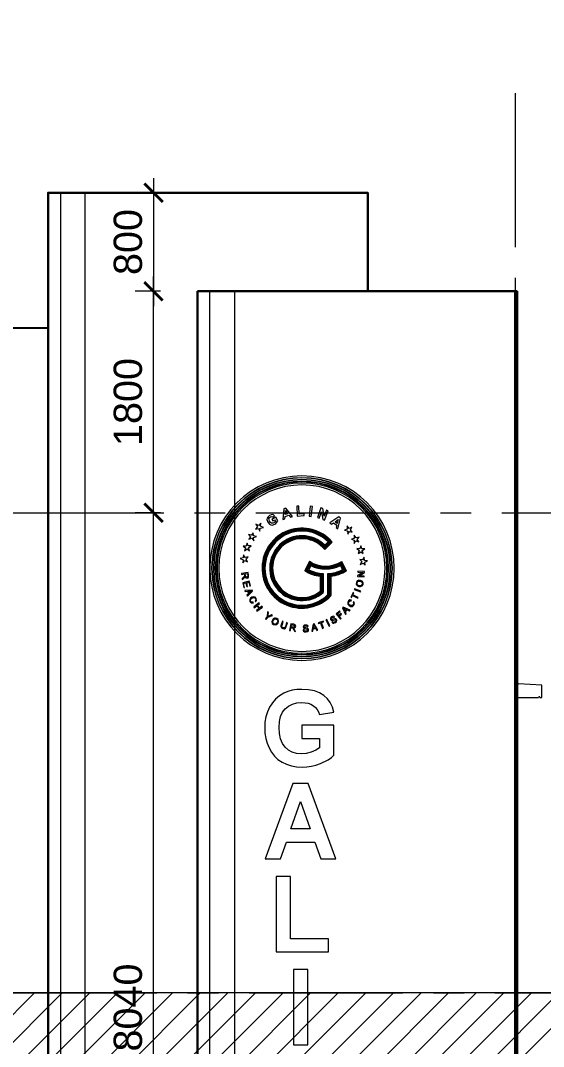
# Model space of a CAD drawing. Header units: millimetres. Extents: x 886808 to 1650903, y -1008069 to 230892.
# Drawn here: x 1048497 to 1052751, y -351847 to -343510 of the extents above; entities that cross this region are included whole.
import ezdxf

# ---------------------------------------------------------------- set-up
doc = ezdxf.new("R2010")
doc.units = ezdxf.units.MM
doc.linetypes.add('CENTER', pattern=[2, 1.25, -0.25, 0.25, -0.25])
doc.layers.get('0').update_dxf_attribs({"lineweight": 0})
for name, color, linetype, lineweight in [('8l NET TO', 8, 'Continuous', 9), ('A-GENM', 13, 'Continuous', 5), ('A-GLAZ', 151, 'Continuous', 5), ('A-Wall', 113, 'Continuous', 30), ('A_Dim', 8, 'Continuous', 5)]:
    doc.layers.add(name, color=color, linetype=linetype, lineweight=lineweight)
doc.styles.add('TIÊU ĐỀ', font='arial.ttf', dxfattribs={"height": 230})
doc.dimstyles.new('1-100', dxfattribs={"dimtxt": 230, "dimasz": 150, "dimexe": 150, "dimexo": 300, "dimgap": 90, "dimtad": 1, "dimdec": 0, "dimrnd": 5, "dimzin": 0, "dimtxsty": 'TIÊU ĐỀ', "dimblk": 'ARCHTICK', "dimcen": 100, "dimdle": 120, "dimclrd": 256, "dimclre": 256, "dimclrt": 2, "dimadec": 0, "dimazin": 0, "dimtfac": 1, "dimtdec": 0, "dimtix": 1, "dimtmove": 1, "dimatfit": 3, "dimldrblk": 'OPEN30', "dimfxl": 900, "dimtolj": 1, "dimtzin": 0, "dimlwd": 13, "dimlwe": 13, "dimarcsym": 1})

# ---------------------------------------------------------------- blocks, each defined once
blk = doc.blocks.new('DAC_AW_Double aluminum sliding window - CỬA SỔ NHÔM KÍNH 2 CÁNH TRƯỢT - _1400X1300_-6485433-MẶT ĐỨNG TRỤC A-H')
at = {"layer": 'A-GLAZ'}
for p, q in [((33215, 6550), (33025, 6560)), ((33215, 6450), (33215, 6550)), ((33015, 6450), (33190, 6450)), ((33200, 6450), (33215, 6450))]:
    blk.add_line(p, q, dxfattribs=at)
for centre, radius, start, end in [((33025, 6570), 10, 180, 270), ((33195, 6450), 5, 0, 180)]:
    blk.add_arc(centre, radius, start, end, dxfattribs=at)
blk = doc.blocks.new('logo GALINA - Type 1-6452561-MẶT ĐỨNG TRỤC A-H')
at = {"layer": 'A-GENM'}
for p, q in [((30252.5, 12783.4), (30245.1, 12695.9)), ((30269, 12788.2), (30252.5, 12783.4)), ((30264.2, 12735.2), (30265.9, 12767.9)), ((30265.9, 12767.9), (30285, 12741.3)), ((30322.9, 12718.5), (30269, 12788.2)), ((30374.1, 12805), (30357.1, 12804)), ((30357.1, 12804), (30361.6, 12723.8)), ((30377.8, 12738.6), (30374.1, 12805)), ((30467.6, 12803.3), (30458.7, 12721.8)), ((30484.5, 12801.5), (30467.6, 12803.3)), ((30475.6, 12720), (30484.5, 12801.5)), ((30554.5, 12789.3), (30524.9, 12712.9)), ((30539.3, 12707.3), (30558.4, 12756.5)), ((30569, 12783.7), (30554.5, 12789.3)), ((30558.4, 12756.5), (30569, 12695.8)), ((30579.7, 12721.7), (30569, 12783.7)), ((30599.2, 12772), (30579.7, 12721.7)), ((30584, 12690), (30613.6, 12766.4)), ((30613.6, 12766.4), (30599.2, 12772)), ((30116.4, 12705.6), (30115.2, 12694.8)), ((30115.2, 12694.8), (30121.8, 12672.9)), ((30120.9, 12715.7), (30116.4, 12705.6)), ((30135.6, 12728.9), (30120.9, 12715.7)), ((30121.8, 12672.9), (30136.8, 12656.7)), ((30131.6, 12702.5), (30135.5, 12710.7)), ((30131.7, 12692.9), (30131.6, 12702.5)), ((30136.2, 12682), (30131.7, 12692.9)), ((30135.5, 12710.7), (30142.7, 12716.9)), ((30148, 12734.3), (30135.6, 12728.9)), ((30143.9, 12671.9), (30136.2, 12682)), ((30142.7, 12716.9), (30154.6, 12719.9)), ((30152.5, 12666.5), (30143.9, 12671.9)), ((30159, 12735.4), (30148, 12734.3)), ((30154.6, 12719.9), (30164.6, 12715.4)), ((30185.9, 12713.5), (30155.3, 12695.6)), ((30155.3, 12695.6), (30162.3, 12683.6)), ((30168.7, 12732.5), (30159, 12735.4)), ((30162.3, 12683.6), (30178.2, 12692.9)), ((30164.6, 12715.4), (30177.1, 12726.1)), ((30177.1, 12726.1), (30168.7, 12732.5)), ((30178.2, 12675.5), (30170.4, 12668.7)), ((30178.2, 12692.9), (30183.3, 12684.1)), ((30183.3, 12684.1), (30178.2, 12675.5)), ((30202.2, 12685.5), (30185.9, 12713.5)), ((30193.6, 12670.4), (30202.2, 12685.5)), ((30245.1, 12695.9), (30261.7, 12700.7)), ((30261.7, 12700.7), (30262.9, 12720.4)), ((30262.9, 12720.4), (30293.9, 12729.4)), ((30285, 12741.3), (30264.2, 12735.2)), ((30293.9, 12729.4), (30305.9, 12713.5)), ((30305.9, 12713.5), (30322.9, 12718.5)), ((30361.6, 12723.8), (30417.7, 12726.9)), ((30417, 12740.8), (30377.8, 12738.6)), ((30417.7, 12726.9), (30417, 12740.8)), ((30458.7, 12721.8), (30475.6, 12720)), ((30524.9, 12712.9), (30539.3, 12707.3)), ((30569, 12695.8), (30584, 12690)), ((30699, 12715.9), (30626, 12667)), ((30668.7, 12676.6), (30695.3, 12695.7)), ((30686.4, 12664.2), (30668.7, 12676.6)), ((30695.3, 12695.7), (30686.4, 12664.2)), ((30692.2, 12620.3), (30713.1, 12705.9)), ((30713.1, 12705.9), (30699, 12715.9)), ((30003.6, 12588), (29990.3, 12567.7)), ((30005.6, 12563.6), (30003.6, 12588)), ((30038, 12634.7), (30021.8, 12616.8)), ((30021.8, 12616.8), (30046, 12621.2)), ((30048.6, 12646.5), (30025.8, 12656.6)), ((30025.8, 12656.6), (30038, 12634.7)), ((30046, 12621.2), (30058.3, 12599.4)), ((30064.8, 12664.4), (30048.6, 12646.5)), ((30058.3, 12599.4), (30060.9, 12624.8)), ((30060.9, 12624.8), (30085.9, 12629.9)), ((30063, 12640), (30064.8, 12664.4)), ((30085.9, 12629.9), (30063, 12640)), ((30136.8, 12656.7), (30146.4, 12652.1)), ((30146.4, 12652.1), (30156.8, 12650.7)), ((30161.5, 12665.5), (30152.5, 12666.5)), ((30156.8, 12650.7), (30178.5, 12657.3)), ((30170.4, 12668.7), (30161.5, 12665.5)), ((30178.5, 12657.3), (30186.6, 12663.1)), ((30186.6, 12663.1), (30193.6, 12670.4)), ((30626, 12667), (30640.1, 12657.1)), ((30640.1, 12657.1), (30656.3, 12668.4)), ((30656.3, 12668.4), (30682.7, 12649.8)), ((30682.7, 12649.8), (30677.7, 12630.5)), ((30677.7, 12630.5), (30692.2, 12620.3)), ((30768.6, 12617.9), (30746.4, 12607.6)), ((30746.4, 12607.6), (30770, 12602.2)), ((30782.9, 12623.6), (30766.2, 12642.9)), ((30766.2, 12642.9), (30768.6, 12617.9)), ((30770, 12602.2), (30772.3, 12577.4)), ((30772.3, 12577.4), (30785.4, 12598.7)), ((30806.4, 12633.7), (30782.9, 12623.6)), ((30785.4, 12598.7), (30808.9, 12593.3)), ((30793.3, 12612.3), (30806.4, 12633.7)), ((30808.9, 12593.3), (30793.3, 12612.3)), ((29990.3, 12567.7), (29966.2, 12574.2)), ((29966.2, 12574.2), (29981.7, 12554.5)), ((29981.7, 12554.5), (29968.5, 12534.3)), ((29968.5, 12534.3), (29991.7, 12542.4)), ((29991.7, 12542.4), (30007.2, 12522.7)), ((30029.8, 12557.2), (30005.6, 12563.6)), ((30005.9, 12548.2), (30029.8, 12557.2)), ((30007.2, 12522.7), (30005.9, 12548.2)), ((30585.3, 12451.1), (30646.3, 12512.1)), ((30643.5, 12512.2), (30585.4, 12454)), ((30585.8, 12462.9), (30635.3, 12512.4)), ((30632.5, 12512.5), (30585.9, 12465.8)), ((30621.4, 12512.7), (30586.1, 12477.3)), ((30586.1, 12485.9), (30613, 12512.7)), ((30586.1, 12474.5), (30624.2, 12512.6)), ((30824.8, 12542), (30801.6, 12534.4)), ((30801.6, 12534.4), (30824.3, 12526.2)), ((30824.3, 12526.2), (30823.6, 12501.2)), ((30823.6, 12501.2), (30839.2, 12520.8)), ((30825.5, 12567), (30824.8, 12542)), ((30839.7, 12545.9), (30825.5, 12567)), ((30839.2, 12520.8), (30861.9, 12512.6)), ((30864.3, 12553), (30839.7, 12545.9)), ((30848.7, 12533.3), (30864.3, 12553)), ((30861.9, 12512.6), (30848.7, 12533.3)), ((29945.5, 12480), (29920.5, 12480)), ((29920.5, 12480), (29940.5, 12465)), ((29940.5, 12465), (29933, 12442)), ((29933, 12442), (29953.3, 12455.9)), ((29953, 12503), (29945.5, 12480)), ((29961.2, 12480.1), (29953, 12503)), ((29953.3, 12455.9), (29973.4, 12440.9)), ((29986.3, 12480.1), (29961.2, 12480.1)), ((29965.6, 12465.2), (29986.3, 12480.1)), ((29973.4, 12440.9), (29965.6, 12465.2)), ((30870.5, 12458.2), (30845.6, 12458.6)), ((30845.6, 12458.6), (30865.4, 12443.2)), ((30865.4, 12443.2), (30857.5, 12420.4)), ((30857.5, 12420.4), (30878, 12433.9)), ((30878.4, 12481), (30870.5, 12458.2)), ((30878, 12433.9), (30897.9, 12418.6)), ((30886.3, 12457.9), (30878.4, 12481)), ((30911.3, 12457.6), (30886.3, 12457.9)), ((30890.4, 12443), (30911.3, 12457.6)), ((30897.9, 12418.6), (30890.4, 12443)), ((29921.8, 12384), (29897.4, 12378.7)), ((29897.4, 12378.7), (29920.2, 12368.2)), ((29920.2, 12368.2), (29917.7, 12344.2)), ((29917.7, 12344.2), (29934.6, 12362)), ((29924.4, 12408), (29921.8, 12384)), ((29937.3, 12387.2), (29924.4, 12408)), ((29934.6, 12362), (29957.4, 12351.6)), ((29961.7, 12392.6), (29937.3, 12387.2)), ((29944.6, 12373.7), (29961.7, 12392.6)), ((29957.4, 12351.6), (29944.6, 12373.7)), ((30460.3, 12355.7), (30423.8, 12277.3)), ((30426.3, 12278.1), (30461.2, 12352.7)), ((30463.8, 12344.1), (30434.1, 12280.5)), ((30436.7, 12281.4), (30464.7, 12341.3)), ((30718.7, 12341.1), (30748.6, 12282.2)), ((30751.3, 12281.4), (30719.5, 12343.9)), ((30722, 12352.3), (30759.2, 12279.1)), ((30761.8, 12278.3), (30722.8, 12355.2)), ((30869.2, 12370.7), (30885.7, 12353)), ((30893.3, 12366.8), (30869.2, 12370.7)), ((30885.7, 12353), (30873.7, 12331.1)), ((30873.7, 12331.1), (30896.5, 12341.4)), ((30905.4, 12388.8), (30893.3, 12366.8)), ((30896.5, 12341.4), (30913, 12323.8)), ((30908.4, 12363.5), (30905.4, 12388.8)), ((30933.5, 12358.6), (30908.4, 12363.5)), ((30910.7, 12348.2), (30933.5, 12358.6)), ((30913, 12323.8), (30910.7, 12348.2)), ((29961.2, 12264.5), (29906.6, 12255.8)), ((29906.6, 12255.8), (29907.7, 12248.7)), ((29938.1, 12253.5), (29956.3, 12256.4)), ((29956.3, 12256.4), (29959, 12238.9)), ((29965, 12240.3), (29961.2, 12264.5)), ((30467.4, 12332.9), (30444.5, 12283.9)), ((30447.1, 12284.8), (30468.3, 12330.1)), ((30471.1, 12321.9), (30455, 12287.5)), ((30573.4, 12255.8), (30573.4, 12102.2)), ((30611.3, 12085.7), (30611.3, 12255.8)), ((30729.9, 12288.1), (30712.7, 12321.9)), ((30715.3, 12330), (30738, 12285.5)), ((30740.6, 12284.7), (30716.2, 12332.8)), ((30895.8, 12265.5), (30851.8, 12239.8)), ((30854, 12275.2), (30853.5, 12268)), ((30853.5, 12268), (30895.8, 12265.5)), ((30909.2, 12271.8), (30854, 12275.2)), ((30864.1, 12238.6), (30908.8, 12264.7)), ((30908.8, 12264.7), (30909.2, 12271.8)), ((29907.7, 12248.7), (29932, 12252.6)), ((29923.2, 12225.6), (29913.1, 12216.6)), ((29913.1, 12216.6), (29914.2, 12207.9)), ((29914.2, 12207.9), (29927.5, 12219.6)), ((29971.5, 12193.9), (29917.6, 12181.6)), ((29917.6, 12181.6), (29926.7, 12141.6)), ((29929.9, 12232), (29923.2, 12225.6)), ((29925.2, 12176), (29944.1, 12180.3)), ((29932.7, 12143), (29925.2, 12176)), ((29927.5, 12219.6), (29931.1, 12223.3)), ((29932.9, 12236.4), (29929.9, 12232)), ((29931.1, 12223.3), (29933.9, 12226.8)), ((29932, 12252.6), (29933.3, 12244.1)), ((29933.8, 12239.9), (29932.9, 12236.4)), ((29933.3, 12244.1), (29933.7, 12241.6)), ((29933.7, 12241.6), (29933.8, 12239.9)), ((29933.9, 12226.8), (29935.9, 12231.5)), ((29935.9, 12231.5), (29942.9, 12220.7)), ((29940.5, 12237.8), (29938.1, 12253.5)), ((29942.8, 12230.3), (29940.5, 12237.8)), ((29946.8, 12226.4), (29942.8, 12230.3)), ((29942.9, 12220.7), (29953.2, 12218.6)), ((29944.1, 12180.3), (29950.9, 12150.6)), ((29952, 12225.7), (29946.8, 12226.4)), ((29950.1, 12181.7), (29967.1, 12185.5)), ((29956.9, 12152), (29950.1, 12181.7)), ((29957.9, 12229.6), (29952, 12225.7)), ((29953.2, 12218.6), (29961, 12222.2)), ((29959, 12238.9), (29957.9, 12229.6)), ((29961, 12222.2), (29965.3, 12229)), ((29965.3, 12229), (29965, 12240.3)), ((29967.1, 12185.5), (29974.4, 12153.8)), ((29980.4, 12155.2), (29971.5, 12193.9)), ((30549.4, 12233.9), (30549.4, 12113.4)), ((30551.4, 12112.4), (30551.4, 12235.7)), ((30557.4, 12241.1), (30557.4, 12109.6)), ((30559.4, 12108.6), (30559.4, 12242.9)), ((30565.4, 12248.3), (30565.4, 12105.8)), ((30567.4, 12104.9), (30567.4, 12250.2)), ((30617.3, 12250.2), (30617.3, 12083.2)), ((30619.3, 12082.4), (30619.3, 12248.4)), ((30625.3, 12243), (30625.3, 12079.9)), ((30627.3, 12079.1), (30627.3, 12241.2)), ((30633.3, 12235.8), (30633.3, 12076.7)), ((30635.3, 12075.9), (30635.3, 12234.1)), ((30842.5, 12183.8), (30841.4, 12173.2)), ((30841.4, 12173.2), (30844.6, 12163.5)), ((30849.7, 12195.8), (30842.5, 12183.8)), ((30848.4, 12182.1), (30853.9, 12190.8)), ((30849.7, 12167.8), (30848.4, 12182.1)), ((30862, 12201.9), (30849.7, 12195.8)), ((30851.8, 12239.8), (30851.4, 12232.2)), ((30851.4, 12232.2), (30906.6, 12228.9)), ((30853.9, 12190.8), (30863.1, 12195.1)), ((30877, 12200.8), (30862, 12201.9)), ((30863.1, 12195.1), (30868.8, 12195.2)), ((30907, 12236.1), (30864.1, 12238.6)), ((30868.8, 12195.2), (30874.9, 12194)), ((30874.9, 12194), (30883.5, 12190.1)), ((30890.2, 12193.5), (30877, 12200.8)), ((30883.5, 12190.1), (30889, 12184.2)), ((30889, 12184.2), (30891.4, 12177.2)), ((30897, 12181.5), (30890.2, 12193.5)), ((30891.4, 12177.2), (30890.6, 12169.6)), ((30896.5, 12167.8), (30897, 12181.5)), ((30906.6, 12228.9), (30907, 12236.1)), ((29926.7, 12141.6), (29932.7, 12143)), ((29993.9, 12121.4), (29934.8, 12118.6)), ((29934.8, 12118.6), (29937.9, 12110.6)), ((29937.9, 12110.6), (29955.4, 12112.4)), ((29950.9, 12150.6), (29956.9, 12152)), ((29964.2, 12092.3), (29951.7, 12079.4)), ((29955.4, 12071.5), (29997.1, 12114.3)), ((29955.4, 12112.4), (29964.2, 12092.3)), ((29962, 12112.7), (29979.1, 12113.6)), ((29969.3, 12096), (29962, 12112.7)), ((29980.7, 12107.7), (29969.3, 12096)), ((29974.4, 12153.8), (29980.4, 12155.2)), ((29979.1, 12113.6), (29989.9, 12115.4)), ((29985.5, 12111.9), (29980.7, 12107.7)), ((29989.9, 12115.4), (29985.5, 12111.9)), ((29997.1, 12114.3), (29993.9, 12121.4)), ((30815.8, 12103.2), (30796.2, 12063.7)), ((30813.1, 12083.9), (30821.3, 12100.4)), ((30821.3, 12100.4), (30815.8, 12103.2)), ((30827.1, 12132.5), (30824.6, 12125.7)), ((30824.6, 12125.7), (30876.4, 12106.4)), ((30878.9, 12113.1), (30827.1, 12132.5)), ((30844.6, 12163.5), (30851.8, 12155.7)), ((30855.2, 12161.7), (30849.7, 12167.8)), ((30851.8, 12155.7), (30862.8, 12150.6)), ((30864.9, 12157.4), (30855.2, 12161.7)), ((30862.8, 12150.6), (30876.8, 12149.8)), ((30873.8, 12156.2), (30864.9, 12157.4)), ((30881.4, 12158.2), (30873.8, 12156.2)), ((30876.4, 12106.4), (30878.9, 12113.1)), ((30876.8, 12149.8), (30889.1, 12155.7)), ((30890.6, 12169.6), (30881.4, 12158.2)), ((30889.1, 12155.7), (30896.5, 12167.8)), ((29951.7, 12079.4), (29955.4, 12071.5)), ((29980.5, 12056.2), (29974.4, 12044.3)), ((29974.4, 12044.3), (29976.9, 12029.8)), ((29976.9, 12029.8), (29987, 12018.5)), ((29992.8, 12064.8), (29980.5, 12056.2)), ((29980.8, 12042.6), (29985.5, 12051.6)), ((29982.2, 12033), (29980.8, 12042.6)), ((29989.5, 12024.9), (29982.2, 12033)), ((29985.5, 12051.6), (29995.7, 12058.3)), ((29987, 12018.5), (30002.7, 12016.4)), ((30001.5, 12023.8), (29989.5, 12024.9)), ((30007.6, 12067.8), (29992.8, 12064.8)), ((29995.7, 12058.3), (30000.8, 12060)), ((30000.8, 12060), (30005.9, 12060.9)), ((30002.7, 12016.4), (30001.5, 12023.8)), ((30005.9, 12060.9), (30015.8, 12058.5)), ((30051.2, 12018.3), (30007.4, 11984.6)), ((30020.1, 12063.1), (30007.6, 12067.8)), ((30015.8, 12058.5), (30022.8, 12050.1)), ((30024, 12040.6), (30018.7, 12032.2)), ((30018.7, 12032.2), (30023, 12026.3)), ((30028.5, 12052.3), (30020.1, 12063.1)), ((30022.8, 12050.1), (30024, 12040.6)), ((30023, 12026.3), (30030.4, 12038.1)), ((30030.4, 12038.1), (30028.5, 12052.3)), ((30037.7, 11998.9), (30055.6, 12012.7)), ((30055.6, 12012.7), (30051.2, 12018.3)), ((30778.1, 12034.2), (30772.3, 12021.8)), ((30772.3, 12021.8), (30773.8, 12008.5)), ((30773.8, 12008.5), (30783.2, 11996.7)), ((30790, 12042.3), (30778.1, 12034.2)), ((30778.3, 12020.1), (30782.7, 12030.1)), ((30780.8, 12010.2), (30778.3, 12020.1)), ((30783.9, 12006), (30780.8, 12010.2)), ((30782.7, 12030.1), (30790.6, 12035.5)), ((30787.7, 12002.2), (30783.9, 12006)), ((30803.8, 12041.1), (30790, 12042.3)), ((30790.6, 12035.5), (30800.5, 12034.5)), ((30796.2, 12063.7), (30801.7, 12061)), ((30800.5, 12034.5), (30803.8, 12041.1)), ((30801.7, 12061), (30809.9, 12077.5)), ((30809.9, 12077.5), (30853.9, 12055.6)), ((30857.1, 12062), (30813.1, 12083.9)), ((30821.8, 12027.5), (30815.8, 12023)), ((30815.8, 12023), (30820.2, 12011.9)), ((30820.2, 12011.9), (30816.4, 12001.7)), ((30821.6, 11998.4), (30827.1, 12012.5)), ((30827.1, 12012.5), (30821.8, 12027.5)), ((30853.9, 12055.6), (30857.1, 12062)), ((30007.4, 11984.6), (30011.8, 11978.9)), ((30011.8, 11978.9), (30032.9, 11995.2)), ((30050.4, 11972.4), (30029.3, 11956.2)), ((30029.3, 11956.2), (30033.6, 11950.5)), ((30032.9, 11995.2), (30050.4, 11972.4)), ((30033.6, 11950.5), (30077.5, 11984.2)), ((30055.2, 11976.2), (30037.7, 11998.9)), ((30073.1, 11989.9), (30055.2, 11976.2)), ((30077.5, 11984.2), (30073.1, 11989.9)), ((30119.9, 11945), (30117.4, 11906.5)), ((30126.8, 11939.6), (30119.9, 11945)), ((30125.5, 11919.6), (30126.8, 11939.6)), ((30706.4, 11952.1), (30677.7, 11928.4)), ((30677.7, 11928.4), (30712.9, 11885.8)), ((30687.1, 11928.2), (30710.3, 11947.4)), ((30698.2, 11914.8), (30687.1, 11928.2)), ((30718.3, 11931.4), (30698.2, 11914.8)), ((30702.1, 11910.1), (30722.2, 11926.7)), ((30710.3, 11947.4), (30706.4, 11952.1)), ((30722.2, 11926.7), (30718.3, 11931.4)), ((30736, 11983.1), (30730.4, 11977.6)), ((30730.4, 11977.6), (30754.1, 11923.3)), ((30790.8, 11959.5), (30736, 11983.1)), ((30743, 11966.5), (30737.4, 11975.9)), ((30737.4, 11975.9), (30742.3, 11973.1)), ((30742.3, 11973.1), (30747.9, 11970.1)), ((30749.9, 11950.8), (30743, 11966.5)), ((30747.9, 11970.1), (30762.9, 11963.6)), ((30762.9, 11963.6), (30749.9, 11950.8)), ((30752.6, 11944.8), (30768.3, 11960.3)), ((30760.5, 11929.2), (30752.6, 11944.8)), ((30754.1, 11923.3), (30760.5, 11929.2)), ((30768.3, 11960.3), (30784.7, 11953.2)), ((30783.2, 11996.7), (30796.4, 11989.6)), ((30784.7, 11953.2), (30790.8, 11959.5)), ((30798.3, 11996.2), (30787.7, 12002.2)), ((30796.4, 11989.6), (30809.8, 11989.6)), ((30808.3, 11996.1), (30798.3, 11996.2)), ((30816.4, 12001.7), (30808.3, 11996.1)), ((30809.8, 11989.6), (30821.6, 11998.4)), ((30117.4, 11906.5), (30103.2, 11888.1)), ((30103.2, 11888.1), (30108.9, 11883.7)), ((30108.9, 11883.7), (30123.1, 11902.1)), ((30123.1, 11902.1), (30159.7, 11914.4)), ((30124.3, 11908.8), (30125.5, 11919.6)), ((30134.4, 11913.5), (30124.3, 11908.8)), ((30153, 11919.7), (30134.4, 11913.5)), ((30159.7, 11914.4), (30153, 11919.7)), ((30158.8, 11878.5), (30155.2, 11865.1)), ((30155.2, 11865.1), (30158.4, 11851.7)), ((30158.4, 11851.7), (30168.8, 11842)), ((30166.1, 11888.3), (30158.8, 11878.5)), ((30162.1, 11866.7), (30165, 11875.1)), ((30162.4, 11858.8), (30162.1, 11866.7)), ((30171.7, 11847.4), (30162.4, 11858.8)), ((30165, 11875.1), (30171.3, 11883.7)), ((30175.2, 11893.8), (30166.1, 11888.3)), ((30168.8, 11842), (30182, 11838.8)), ((30171.3, 11883.7), (30178.3, 11887.9)), ((30179, 11845.1), (30171.7, 11847.4)), ((30185.3, 11894.9), (30175.2, 11893.8)), ((30178.3, 11887.9), (30192.6, 11886.2)), ((30186.4, 11846), (30179, 11845.1)), ((30182, 11838.8), (30195.2, 11843)), ((30195.5, 11891.6), (30185.3, 11894.9)), ((30193.2, 11850.2), (30186.4, 11846)), ((30192.6, 11886.2), (30200, 11879.1)), ((30198.8, 11857.8), (30193.2, 11850.2)), ((30195.2, 11843), (30205.1, 11854.4)), ((30205.7, 11882.1), (30195.5, 11891.6)), ((30201.2, 11863.6), (30198.8, 11857.8)), ((30200, 11879.1), (30202.3, 11869.2)), ((30202.3, 11869.2), (30201.2, 11863.6)), ((30205.1, 11854.4), (30209.2, 11868.9)), ((30209.2, 11868.9), (30205.7, 11882.1)), ((30230.9, 11838.8), (30229, 11831.2)), ((30241.1, 11869.1), (30230.9, 11838.8)), ((30237.6, 11836.2), (30247.9, 11866.9)), ((30247.9, 11866.9), (30241.1, 11869.1)), ((30275.1, 11857.8), (30264.9, 11827.2)), ((30271.7, 11825.1), (30281.9, 11855.5)), ((30281.9, 11855.5), (30275.1, 11857.8)), ((30308.4, 11848.5), (30298.6, 11794)), ((30332.4, 11844.2), (30308.4, 11848.5)), ((30311.1, 11823), (30314.3, 11841.2)), ((30314.3, 11841.2), (30331.8, 11838)), ((30331.8, 11838), (30340.3, 11833.9)), ((30343.2, 11840.7), (30332.4, 11844.2)), ((30348.3, 11834.4), (30343.2, 11840.7)), ((30428.9, 11838), (30418.8, 11835.5)), ((30439.7, 11836.8), (30428.9, 11838)), ((30490, 11845.4), (30479.3, 11787.1)), ((30497.7, 11846.8), (30490, 11845.4)), ((30494.3, 11829.1), (30494.9, 11840.1)), ((30494.9, 11840.1), (30497.4, 11835.1)), ((30530, 11796.6), (30497.7, 11846.8)), ((30574, 11869.7), (30532.3, 11855.7)), ((30532.3, 11855.7), (30534.2, 11849.9)), ((30534.2, 11849.9), (30551.7, 11855.8)), ((30551.7, 11855.8), (30567.3, 11809.1)), ((30558.5, 11858), (30576, 11863.9)), ((30574.1, 11811.4), (30558.5, 11858)), ((30576, 11863.9), (30574, 11869.7)), ((30601.6, 11882.1), (30595.2, 11878.9)), ((30595.2, 11878.9), (30620, 11829.4)), ((30626.4, 11832.6), (30601.6, 11882.1)), ((30634.4, 11898.7), (30631.1, 11890.6)), ((30631.1, 11890.6), (30632.9, 11882.7)), ((30632.9, 11882.7), (30635.1, 11879.7)), ((30642.3, 11905.4), (30634.4, 11898.7)), ((30635.1, 11879.7), (30638, 11877.6)), ((30638, 11877.6), (30645.6, 11876.1)), ((30638.5, 11893.4), (30645.7, 11900.2)), ((30638.7, 11886.9), (30638.5, 11893.4)), ((30643, 11883.7), (30638.7, 11886.9)), ((30652.6, 11909.1), (30642.3, 11905.4)), ((30648.2, 11865.5), (30642.5, 11861.5)), ((30642.5, 11861.5), (30645.7, 11857.5)), ((30654.5, 11885.8), (30643, 11883.7)), ((30645.6, 11876.1), (30650.1, 11876.8)), ((30645.7, 11900.2), (30655.3, 11902.6)), ((30645.7, 11857.5), (30650, 11854.4)), ((30653.4, 11860.8), (30648.2, 11865.5)), ((30650, 11854.4), (30660.1, 11853)), ((30650.1, 11876.8), (30656.8, 11878.4)), ((30661.6, 11907.7), (30652.6, 11909.1)), ((30660.5, 11859.7), (30653.4, 11860.8)), ((30666.9, 11888.7), (30654.5, 11885.8)), ((30655.3, 11902.6), (30662.3, 11897.9)), ((30656.8, 11878.4), (30666.4, 11881)), ((30660.1, 11853), (30672, 11857.4)), ((30662.4, 11860), (30660.5, 11859.7)), ((30665.4, 11905.2), (30661.6, 11907.7)), ((30662.3, 11897.9), (30665.4, 11905.2)), ((30664.5, 11860.6), (30662.4, 11860)), ((30666.5, 11861.4), (30664.5, 11860.6)), ((30666.4, 11881), (30672.4, 11880.6)), ((30668.6, 11862.6), (30666.5, 11861.4)), ((30675.8, 11887.4), (30666.9, 11888.7)), ((30674.2, 11867.2), (30668.6, 11862.6)), ((30672, 11857.4), (30680.2, 11864.6)), ((30672.4, 11880.6), (30675.9, 11877.4)), ((30676.8, 11872.5), (30674.2, 11867.2)), ((30679.1, 11885), (30675.8, 11887.4)), ((30675.9, 11877.4), (30676.8, 11872.5)), ((30680.5, 11883.5), (30679.1, 11885)), ((30680.2, 11864.6), (30683.5, 11873.5)), ((30681.7, 11881.8), (30680.5, 11883.5)), ((30683.5, 11873.5), (30681.7, 11881.8)), ((30718.4, 11890.3), (30702.1, 11910.1)), ((30712.9, 11885.8), (30718.4, 11890.3)), ((30229, 11831.2), (30228.5, 11824.9)), ((30228.5, 11824.9), (30232.7, 11815.3)), ((30232.7, 11815.3), (30243.7, 11808.8)), ((30235.5, 11825.6), (30237.6, 11836.2)), ((30238.2, 11819.2), (30235.5, 11825.6)), ((30245.1, 11814.9), (30238.2, 11819.2)), ((30243.7, 11808.8), (30256.9, 11807.8)), ((30257, 11814.8), (30245.1, 11814.9)), ((30256.9, 11807.8), (30265.8, 11813.2)), ((30264.9, 11827.2), (30257, 11814.8)), ((30265.8, 11813.2), (30268.9, 11818.1)), ((30268.9, 11818.1), (30271.7, 11825.1)), ((30298.6, 11794), (30305.6, 11792.8)), ((30305.6, 11792.8), (30310, 11817)), ((30310, 11817), (30318.5, 11815.4)), ((30326.7, 11820.2), (30311.1, 11823)), ((30318.5, 11815.4), (30320.9, 11815)), ((30320.9, 11815), (30322.5, 11814.5)), ((30322.5, 11814.5), (30325.6, 11812.5)), ((30325.6, 11812.5), (30328.8, 11808.2)), ((30334.6, 11819.8), (30326.7, 11820.2)), ((30328.8, 11808.2), (30332.6, 11799.8)), ((30331.1, 11813.8), (30343.7, 11816.8)), ((30335, 11810.3), (30331.1, 11813.8)), ((30332.6, 11799.8), (30337.8, 11787.3)), ((30339.5, 11822.3), (30334.6, 11819.8)), ((30337.4, 11806.5), (30335, 11810.3)), ((30339.6, 11801.9), (30337.4, 11806.5)), ((30337.8, 11787.3), (30346.3, 11785.5)), ((30342, 11827), (30339.5, 11822.3)), ((30346.3, 11785.5), (30339.6, 11801.9)), ((30340.3, 11833.9), (30342, 11827)), ((30343.7, 11816.8), (30349, 11825.8)), ((30349, 11825.8), (30348.3, 11834.4)), ((30416.6, 11799.6), (30409.7, 11798.6)), ((30409.7, 11798.6), (30410.8, 11793.5)), ((30412.3, 11829.7), (30410.4, 11821.8)), ((30410.4, 11821.8), (30411.1, 11818.2)), ((30410.8, 11793.5), (30413.3, 11788.9)), ((30411.1, 11818.2), (30412.7, 11815.1)), ((30418.8, 11835.5), (30412.3, 11829.7)), ((30412.7, 11815.1), (30418.9, 11810.4)), ((30413.3, 11788.9), (30421.7, 11783.2)), ((30419.2, 11793.1), (30416.6, 11799.6)), ((30417.5, 11823), (30420.2, 11829)), ((30419.9, 11818.3), (30417.5, 11823)), ((30418.9, 11810.4), (30423.2, 11808.9)), ((30425, 11789), (30419.2, 11793.1)), ((30431.2, 11815.1), (30419.9, 11818.3)), ((30420.2, 11829), (30429.6, 11831.9)), ((30421.7, 11783.2), (30434.3, 11781.9)), ((30423.2, 11808.9), (30430, 11807.4)), ((30426.9, 11788.5), (30425, 11789)), ((30429, 11788.1), (30426.9, 11788.5)), ((30431.2, 11787.9), (30429, 11788.1)), ((30429.6, 11831.9), (30439.3, 11829.8)), ((30430, 11807.4), (30439.7, 11805.5)), ((30443.6, 11812.2), (30431.2, 11815.1)), ((30433.5, 11788), (30431.2, 11787.9)), ((30440.7, 11789.7), (30433.5, 11788)), ((30434.3, 11781.9), (30444.8, 11784.7)), ((30439.3, 11829.8), (30443.5, 11822.5)), ((30447.3, 11831.6), (30439.7, 11836.8)), ((30439.7, 11805.5), (30444.9, 11802.5)), ((30445.3, 11793.3), (30440.7, 11789.7)), ((30443.5, 11822.5), (30449.5, 11827.7)), ((30451, 11807.1), (30443.6, 11812.2)), ((30444.8, 11784.7), (30451.8, 11791.2)), ((30444.9, 11802.5), (30446.7, 11798.1)), ((30446.7, 11798.1), (30445.3, 11793.3)), ((30449.5, 11827.7), (30447.3, 11831.6)), ((30452.9, 11803.5), (30451, 11807.1)), ((30451.8, 11791.2), (30453.8, 11799.5)), ((30453.5, 11801.5), (30452.9, 11803.5)), ((30453.8, 11799.5), (30453.5, 11801.5)), ((30479.3, 11787.1), (30487.9, 11788.4)), ((30487.9, 11788.4), (30490, 11805.8)), ((30490, 11805.8), (30511.7, 11809.8)), ((30491.2, 11812.3), (30494.3, 11829.1)), ((30509.2, 11815.6), (30491.2, 11812.3)), ((30497.4, 11835.1), (30500.4, 11829.4)), ((30500.4, 11829.4), (30509.2, 11815.6)), ((30511.7, 11809.8), (30521.3, 11794.8)), ((30521.3, 11794.8), (30530, 11796.6)), ((30567.3, 11809.1), (30574.1, 11811.4)), ((30620, 11829.4), (30626.4, 11832.6))]:
    blk.add_line(p, q, dxfattribs=at)
for centre, radius, start, end in [((30400, 12300), 750, 360, 180), ((30400, 12300), 735, 360, 180), ((30400, 12300), 733, 0, 180), ((30400, 12300), 720, 360, 180), ((30400, 12300), 717, 0, 180), ((30400, 12300), 705, 360, 180), ((30400, 12300), 701, 0, 180), ((30400, 12300), 691, 0, 180), ((30400, 12300), 676, 0, 180), ((30400, 12300), 325, 40.73144, 316.39663), ((30400, 12300), 323, 41.06065, 316.2549), ((30400, 12300), 317, 42.07244, 315.82126), ((30400, 12300), 315, 42.41804, 315.67382), ((30400, 12300), 309, 43.48116, 315.22245), ((30400, 12300), 307, 43.84463, 315.0689), ((30400, 12300), 301, 44.96379, 314.59855), ((30400, 12300), 263.1, 44.95857, 311.23725), ((30400, 12300), 257.1, 43.62015, 310.63392), ((30400, 12300), 255.1, 43.15988, 310.42776), ((30400, 12300), 249.1, 41.73383, 309.79336), ((30400, 12300), 247.1, 41.24266, 309.57641), ((30400, 12300), 241.1, 39.71834, 308.90819), ((30400, 12300), 239.1, 39.19242, 308.67945), ((30591.9, 12561.2), 244, 237.36854, 302.43325), ((30591.9, 12561.2), 246, 237.90058, 301.92056), ((30591.9, 12561.2), 252, 239.44273, 300.43344), ((30591.9, 12561.2), 254, 239.93967, 299.9539), ((30400, 12300), 750, 180, 360), ((30400, 12300), 735, 180, 360), ((30400, 12300), 733, 180, 0), ((30400, 12300), 720, 180, 360), ((30400, 12300), 717, 180, 360), ((30400, 12300), 705, 180, 360), ((30400, 12300), 701, 180, 360), ((30400, 12300), 691, 180, 360), ((30400, 12300), 676, 180, 0), ((30591.9, 12561.2), 330, 239.36378, 262.60194), ((30591.9, 12561.2), 328, 239.68033, 262.90881), ((30591.9, 12561.2), 322, 240.65258, 263.85107), ((30591.9, 12561.2), 320, 240.98447, 264.17262), ((30591.9, 12561.2), 314, 242.00471, 265.16073), ((30591.9, 12561.2), 312, 242.35327, 265.4982), ((30591.9, 12561.2), 306, 243.42575, 266.53615), ((30591.9, 12561.2), 260, 241.3826, 298.56062), ((30591.9, 12561.2), 262, 241.84836, 298.11063), ((30591.9, 12561.2), 268, 243.20285, 296.80125), ((30591.9, 12561.2), 306, 273.64531, 296.81616), ((30591.9, 12561.2), 312, 274.68, 297.92025), ((30591.9, 12561.2), 314, 275.01642, 298.27896), ((30591.9, 12561.2), 320, 276.00149, 299.32855), ((30591.9, 12561.2), 322, 276.32206, 299.66987), ((30591.9, 12561.2), 328, 277.26148, 300.66948), ((30591.9, 12561.2), 330, 277.56744, 300.99483)]:
    blk.add_arc(centre, radius, start, end, dxfattribs=at)
blk = doc.blocks.new('_ArchTick')
at = {"color": 0, "linetype": 'ByBlock', "const_width": 0.15}
blk.add_lwpolyline([(-0.5, -0.5), (0.5, 0.5)], dxfattribs=at)
blk = doc.blocks.new('*D677')
at = {"layer": 'A_Dim', "lineweight": 13, "transparency": 16777216}
for p, q in [((1049579.1, -355670.1), (1049579.1, -347390.1)), ((1049636.8, -347510.1), (1049429.1, -347510.1)), ((1049596.2, -355550.1), (1049429.1, -355550.1))]:
    blk.add_line(p, q, dxfattribs=at)
at = {"layer": 'Defpoints', "color": 0, "transparency": 16777216}
for p in [(1049579.1, -347510.1), (1049936.8, -347510.1), (1049896.2, -355550.1)]:
    blk.add_point(p, dxfattribs=at)
at = {"layer": 'A_Dim', "lineweight": 13, "transparency": 16777216, "xscale": 150, "yscale": 150, "zscale": 150}
for p, rotation in [((1049579.1, -347510.1), 90), ((1049579.1, -355550.1), 270)]:
    blk.add_blockref('_ArchTick', p, dxfattribs=dict(at, rotation=rotation))
at = {"layer": 'A_Dim', "color": 2, "transparency": 16777216, "insert": (1049371.6, -351530.1), "char_height": 230, "attachment_point": 5, "rotation": 90, "style": 'TIÊU ĐỀ'}
blk.add_mtext('\\A1;8040', dxfattribs=at)
blk = doc.blocks.new('_Open30')
at = {"color": 0, "linetype": 'ByBlock', "lineweight": -2}
for p, q in [((-1, 0.268), (0, 0)), ((0, 0), (-1, -0.268)), ((0, 0), (-1, 0))]:
    blk.add_line(p, q, dxfattribs=at)
blk = doc.blocks.new('*D678')
at = {"layer": 'A_Dim', "lineweight": 13, "transparency": 16777216}
for p, q in [((1049579.1, -344790.1), (1049579.1, -345830.1)), ((1049636.8, -344910.1), (1049429.1, -344910.1)), ((1049636.8, -345710.1), (1049429.1, -345710.1))]:
    blk.add_line(p, q, dxfattribs=at)
at = {"layer": 'Defpoints', "color": 0, "transparency": 16777216}
for p in [(1049936.8, -344910.1), (1049579.1, -345710.1), (1049936.8, -345710.1)]:
    blk.add_point(p, dxfattribs=at)
at = {"layer": 'A_Dim', "lineweight": 13, "transparency": 16777216, "xscale": 150, "yscale": 150, "zscale": 150}
for p, rotation in [((1049579.1, -344910.1), 90), ((1049579.1, -345710.1), 270)]:
    blk.add_blockref('_ArchTick', p, dxfattribs=dict(at, rotation=rotation))
at = {"layer": 'A_Dim', "color": 2, "transparency": 16777216, "insert": (1049371.6, -345310.1), "char_height": 230, "attachment_point": 5, "rotation": 90, "style": 'TIÊU ĐỀ'}
blk.add_mtext('\\A1;800', dxfattribs=at)
blk = doc.blocks.new('*D679')
at = {"layer": 'A_Dim', "lineweight": 13, "transparency": 16777216}
for p, q in [((1049579.1, -347630.1), (1049579.1, -345590.1)), ((1049636.8, -345710.1), (1049429.1, -345710.1)), ((1049636.8, -347510.1), (1049429.1, -347510.1))]:
    blk.add_line(p, q, dxfattribs=at)
at = {"layer": 'Defpoints', "color": 0, "transparency": 16777216}
for p in [(1049579.1, -345710.1), (1049936.8, -345710.1), (1049936.8, -347510.1)]:
    blk.add_point(p, dxfattribs=at)
at = {"layer": 'A_Dim', "lineweight": 13, "transparency": 16777216, "xscale": 150, "yscale": 150, "zscale": 150}
for p, rotation in [((1049579.1, -345710.1), 90), ((1049579.1, -347510.1), 270)]:
    blk.add_blockref('_ArchTick', p, dxfattribs=dict(at, rotation=rotation))
at = {"layer": 'A_Dim', "color": 2, "transparency": 16777216, "insert": (1049371.6, -346610.1), "char_height": 230, "attachment_point": 5, "rotation": 90, "style": 'TIÊU ĐỀ'}
blk.add_mtext('\\A1;1800', dxfattribs=at)

msp = doc.modelspace()

# ---------------------------------------------------------------- hatches: boundary and pattern name
at = {"layer": 'A_Dim', "transparency": 33554457}
h = msp.add_hatch(dxfattribs=at)
h.set_pattern_fill('ANSI31', color=256, scale=50)
h.paths.add_polyline_path([(1057771.5, -351410.1), (1012052.5, -351410.1), (1012052.5, -360423), (1057771.5, -360423)])

# ---------------------------------------------------------------- linework, layer by layer
at = {"layer": '8l NET TO', "color": 251, "linetype": 'CENTER', "ltscale": 1000, "true_color": 0x636466, "transparency": 33554636}
for p, q in [((1052521.8, -344100.9), (1052521.8, -362079.6)), ((1014412.5, -347510.1), (1058473.3, -347510.1)), ((1014356.4, -351410.1), (1058473.3, -351410.1))]:
    msp.add_line(p, q, dxfattribs=at)
at = {"layer": 'A-GENM', "transparency": 33554636}
for p, q in [((1050706.4, -348952.5), (1050671.6, -348962)), ((1050744.8, -348946.8), (1050706.4, -348952.5)), ((1050786.8, -348944.9), (1050744.8, -348946.8)), ((1050840.5, -348948), (1050786.8, -348944.9)), ((1050888.1, -348957.2), (1050840.5, -348948)), ((1050929.4, -348972.5), (1050888.1, -348957.2)), ((1050572.6, -349023.5), (1050545.6, -349054.1)), ((1050604.2, -348997.2), (1050572.6, -349023.5)), ((1050640.4, -348975.3), (1050604.2, -348997.2)), ((1050671.6, -348962), (1050640.4, -348975.3)), ((1050964.5, -348993.9), (1050929.4, -348972.5)), ((1050993.6, -349020.8), (1050964.5, -348993.9)), ((1051017.1, -349052.4), (1050993.6, -349020.8)), ((1050523.3, -349089.1), (1050505.8, -349127.5)), ((1050545.6, -349054.1), (1050523.3, -349089.1)), ((1050628.2, -349131.2), (1050650.1, -349102.6)), ((1050650.1, -349102.6), (1050677.4, -349080.4)), ((1050677.4, -349080.4), (1050709.1, -349064.5)), ((1050709.1, -349064.5), (1050745.1, -349055)), ((1050745.1, -349055), (1050785.4, -349051.8)), ((1050785.4, -349051.8), (1050812.3, -349053.4)), ((1050812.3, -349053.4), (1050836.9, -349058.3)), ((1050836.9, -349058.3), (1050859.2, -349066.4)), ((1050859.2, -349066.4), (1050879.1, -349077.8)), ((1050879.1, -349077.8), (1050896.4, -349092)), ((1050896.4, -349092), (1050910.6, -349108.6)), ((1050910.6, -349108.6), (1050921.9, -349127.6)), ((1051034.8, -349088.6), (1051017.1, -349052.4)), ((1051046.9, -349129.5), (1051034.8, -349088.6)), ((1050493.3, -349168.5), (1050485.8, -349212.2)), ((1050505.8, -349127.5), (1050493.3, -349168.5)), ((1050599.9, -349253.7), (1050603, -349206.7)), ((1050603, -349206.7), (1050612.4, -349165.8)), ((1050612.4, -349165.8), (1050628.2, -349131.2)), ((1050921.9, -349127.6), (1050930.3, -349149)), ((1050930.3, -349149), (1051046.9, -349129.5)), ((1050485.8, -349212.2), (1050483.3, -349258.6)), ((1050483.3, -349258.6), (1050485.5, -349301.7)), ((1050603, -349304.3), (1050599.9, -349253.7)), ((1051046.9, -349236.4), (1050784.5, -349236.4)), ((1050784.5, -349236.4), (1050784.5, -349343.3)), ((1051046.9, -349480.5), (1051046.9, -349236.4)), ((1050485.5, -349301.7), (1050492.1, -349343.2)), ((1050492.1, -349343.2), (1050503.2, -349383)), ((1050612.4, -349348.2), (1050603, -349304.3)), ((1050628, -349385.3), (1050612.4, -349348.2)), ((1050784.5, -349343.3), (1050930.3, -349343.3)), ((1050930.3, -349343.3), (1050930.3, -349418.9)), ((1050503.2, -349383), (1050518.7, -349421.3)), ((1050518.7, -349421.3), (1050538.5, -349456.5)), ((1050538.5, -349456.5), (1050562.8, -349487.4)), ((1050649.8, -349415.6), (1050628, -349385.3)), ((1050676.8, -349439.2), (1050649.8, -349415.6)), ((1050707.6, -349456.1), (1050676.8, -349439.2)), ((1050742.3, -349466.2), (1050707.6, -349456.1)), ((1050861.1, -349454.8), (1050820.9, -349465.9)), ((1050898.5, -349438.4), (1050861.1, -349454.8)), ((1050930.3, -349418.9), (1050898.5, -349438.4)), ((1050562.8, -349487.4), (1050591.4, -349514)), ((1050591.4, -349514), (1050624.3, -349536.3)), ((1050624.3, -349536.3), (1050661, -349553.9)), ((1050780.9, -349469.6), (1050742.3, -349466.2)), ((1050820.9, -349465.9), (1050780.9, -349469.6)), ((1050936, -349547.6), (1051000, -349516.4)), ((1051000, -349516.4), (1051025.6, -349499)), ((1051025.6, -349499), (1051046.9, -349480.5)), ((1050661, -349553.9), (1050700.7, -349566.4)), ((1050700.7, -349566.4), (1050743.3, -349574)), ((1050743.3, -349574), (1050789.1, -349576.5)), ((1050789.1, -349576.5), (1050826.1, -349574.7)), ((1050826.1, -349574.7), (1050863, -349569.3)), ((1050863, -349569.3), (1050899.6, -349560.2)), ((1050899.6, -349560.2), (1050936, -349547.6)), ((1050711.6, -349710.1), (1050488.1, -350322.2)), ((1050835.8, -349710.1), (1050711.6, -349710.1)), ((1051061.4, -350322.2), (1050835.8, -349710.1)), ((1050697.1, -350079.3), (1050774.8, -349855.8)), ((1050774.8, -349855.8), (1050853.6, -350079.3)), ((1050853.6, -350079.3), (1050697.1, -350079.3)), ((1050612.3, -350322.2), (1050659.7, -350186.2)), ((1050659.7, -350186.2), (1050890.9, -350186.2)), ((1050890.9, -350186.2), (1050938.9, -350322.2)), ((1050488.1, -350322.2), (1050612.3, -350322.2)), ((1050938.9, -350322.2), (1051061.4, -350322.2)), ((1050692.2, -350465.6), (1050575.6, -350465.6)), ((1050575.6, -350465.6), (1050575.6, -351077.7)), ((1050692.2, -350970.8), (1050692.2, -350465.6)), ((1051003.1, -350970.8), (1050692.2, -350970.8)), ((1051003.1, -351077.7), (1051003.1, -350970.8)), ((1050575.6, -351077.7), (1051003.1, -351077.7)), ((1050833.1, -351221), (1050716.5, -351221)), ((1050716.5, -351221), (1050716.5, -351833.2)), ((1050833.1, -351833.2), (1050833.1, -351221)), ((1050716.5, -351833.2), (1050833.1, -351833.2))]:
    msp.add_line(p, q, dxfattribs=at)
at = {"layer": 'A-Wall', "transparency": 33554636}
for p, q in [((1051321.8, -344910.1), (1048721.8, -344910.1)), ((1048721.8, -344910.1), (1048721.8, -355550.1)), ((1051321.8, -345710.1), (1051321.8, -344910.1)), ((1052536.8, -345710.1), (1049936.8, -345710.1)), ((1049936.8, -345710.1), (1049936.8, -355550.1)), ((1051751.8, -345710.1), (1049936.8, -345710.1)), ((1051751.8, -345710.1), (1049936.8, -345710.1)), ((1052536.8, -345710.1), (1050721.8, -345710.1)), ((1052536.8, -359660.1), (1052536.8, -345710.1))]:
    msp.add_line(p, q, dxfattribs=at)
msp.add_lwpolyline([(1019521.9, -346208.1, 0.055729), (1025171.7, -347010.1, 0.102834), (1033590.5, -345209.6, -0.29946), (1047437, -345998.3), (1048721.8, -346010.1), (1048721.8, -344910.1), (1051321.8, -344910.1), (1051321.8, -345710.1), (1052521.8, -345710.1), (1052521.8, -359210.1), (1052521.8, -359660.1), (1052321.8, -359660.1)], format="xyb", dxfattribs=at)
at = {"layer": 'A_Dim', "transparency": 33554534}
for p, q in [((1048821.8, -344910.1), (1048821.8, -355550.1)), ((1049021.8, -355550.1), (1049021.8, -344910.1)), ((1050036.8, -355550.1), (1050036.8, -345710.1)), ((1050236.8, -345710.1), (1050236.8, -355550.1))]:
    msp.add_line(p, q, dxfattribs=at)
at = {"layer": 'A_Dim'}
msp.add_lwpolyline([(1057771.5, -351410.1), (1012052.5, -351410.1), (1012052.5, -360423), (1057771.5, -360423)], close=True, dxfattribs=at)

# ---------------------------------------------------------------- block references
at = {"layer": 'A-GENM', "transparency": 33554636}
msp.add_blockref('logo GALINA - Type 1-6452561-MẶT ĐỨNG TRỤC A-H', (1020386.8, -360260.1), dxfattribs=at)
at = {"layer": 'A-GLAZ', "transparency": 33554636}
msp.add_blockref('DAC_AW_Double aluminum sliding window - CỬA SỔ NHÔM KÍNH 2 CÁNH TRƯỢT - _1400X1300_-6485433-MẶT ĐỨNG TRỤC A-H', (1019521.8, -355460.1), dxfattribs=at)

# ---------------------------------------------------------------- dimensions: what is measured, and where the dimension line sits
at = {"layer": 'A_Dim', "transparency": 33554636}
for base, p1, p2, picture, middle in [((1049579.1, -345710.1), (1049936.8, -344910.1), (1049936.8, -345710.1), '*D678', (1049371.6, -345310.1)), ((1049579.1, -345710.1), (1049936.8, -347510.1), (1049936.8, -345710.1), '*D679', (1049371.6, -346610.1)), ((1049579.1, -347510.1), (1049896.2, -355550.1), (1049936.8, -347510.1), '*D677', (1049371.6, -351530.1))]:
    dim = msp.add_linear_dim(base=base, p1=p1, p2=p2, angle=90, dimstyle='1-100', override={"dimscale": 1}, dxfattribs=at)
    dim.commit()
    dim.dimension.update_dxf_attribs({"geometry": picture, "text_midpoint": middle})

doc.saveas('drawing.dxf')
